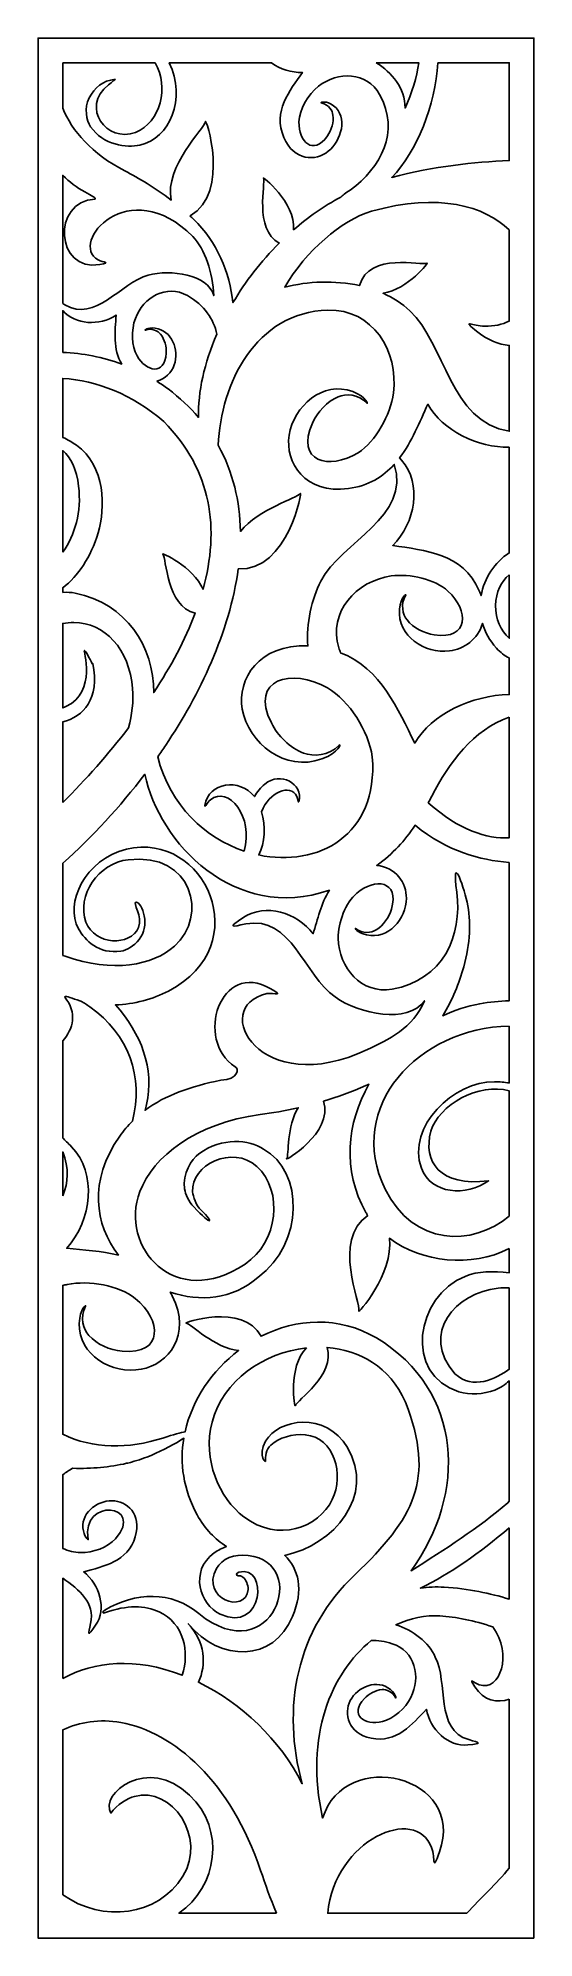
# Model space of a CAD drawing. Header units: centimetres. Extents: x -21.5 to -16.8, y -9 to 9.
import ezdxf

# ---------------------------------------------------------------- set-up
doc = ezdxf.new("R2010")
doc.units = ezdxf.units.CM
doc.header["$MEASUREMENT"] = 0
doc.layers.add('layer 1', color=7, linetype='Continuous')

msp = doc.modelspace()

# ---------------------------------------------------------------- linework, layer by layer
at = {"layer": 'layer 1', "color": 250}
for points, knots in [([(-16.76818, -9.0002), (-16.76818, -9.0002), (-21.46407, -9.0002), (-21.46407, -9.0002), (-21.46407, -9.0002), (-21.46407, -9.0002), (-21.46407, 9.00077), (-21.46407, 9.00077), (-21.46407, 9.00077), (-21.46407, 9.00077), (-16.76818, 9.00077), (-16.76818, 9.00077), (-16.76818, 9.00077), (-16.76818, 9.00077), (-16.76818, -9.0002), (-16.76818, -9.0002)], [0, 0, 0, 0, 0.2, 0.2, 0.2, 0.2, 0.4, 0.4, 0.4, 0.4, 0.6, 0.6, 0.6, 0.6, 1, 1, 1, 1]), ([(-21.22926, 8.76599), (-21.22926, 8.76599), (-20.35559, 8.76599), (-20.35559, 8.76599), (-20.35559, 8.76599), (-20.21855, 8.53542), (-20.30516, 8.20373), (-20.54029, 8.10511), (-20.54029, 8.10511), (-20.81278, 8.00598), (-21.06549, 8.34017), (-20.79824, 8.55663), (-20.79824, 8.55663), (-20.76142, 8.58644), (-20.73188, 8.60999), (-20.73415, 8.60971), (-20.73415, 8.60971), (-20.85007, 8.59727), (-20.92827, 8.52886), (-20.9786, 8.43493), (-20.9786, 8.43493), (-21.03068, 8.33765), (-21.00511, 8.218), (-20.96621, 8.16049), (-20.96621, 8.16049), (-20.84883, 7.98733), (-20.62132, 7.95691), (-20.50038, 7.98612), (-20.50038, 7.98612), (-20.21721, 8.04519), (-20.05735, 8.42718), (-20.22112, 8.76599), (-20.22112, 8.76599), (-20.22112, 8.76599), (-19.25241, 8.76599), (-19.25241, 8.76599), (-19.25241, 8.76599), (-19.17012, 8.70553), (-19.06466, 8.67115), (-18.96046, 8.67466), (-18.96046, 8.67466), (-19.07983, 8.50033), (-19.24325, 8.30794), (-19.13665, 8.05846), (-19.13665, 8.05846), (-19.04156, 7.83592), (-18.83313, 7.83077), (-18.71601, 7.92735), (-18.71601, 7.92735), (-18.5901, 8.03105), (-18.52749, 8.25005), (-18.66585, 8.35943), (-18.66585, 8.35943), (-18.72906, 8.4106), (-18.79514, 8.39028), (-18.78333, 8.38773), (-18.78333, 8.38773), (-18.70356, 8.36241), (-18.67749, 8.31392), (-18.67133, 8.26906), (-18.67133, 8.26906), (-18.66224, 8.20356), (-18.68506, 8.12854), (-18.72386, 8.07275), (-18.72386, 8.07275), (-18.85711, 7.88187), (-18.99809, 8.01732), (-18.99357, 8.20598), (-18.99357, 8.20598), (-18.99067, 8.32197), (-18.90646, 8.46603), (-18.80895, 8.54307), (-18.80895, 8.54307), (-18.62554, 8.68811), (-18.34958, 8.68097), (-18.23016, 8.46578), (-18.23016, 8.46578), (-18.0309, 8.10698), (-18.2212, 7.7759), (-18.50765, 7.55886), (-18.50765, 7.55886), (-18.55438, 7.53016), (-18.58303, 7.50855), (-18.59785, 7.4929), (-18.59785, 7.4929), (-18.75788, 7.40761), (-18.90719, 7.3028), (-19.04383, 7.18436), (-19.04383, 7.18436), (-19.02233, 7.44075), (-19.35131, 7.70438), (-19.33016, 7.67164), (-19.33016, 7.67164), (-19.30461, 7.63194), (-19.42386, 7.1911), (-19.18052, 7.05729), (-19.18052, 7.05729), (-19.35245, 6.88599), (-19.50007, 6.69339), (-19.61838, 6.49352), (-19.61838, 6.49352), (-19.64981, 6.77773), (-19.76799, 7.0709), (-19.99101, 7.28409), (-19.99101, 7.28409), (-20.00214, 7.29472), (-20.01325, 7.30515), (-20.02443, 7.31542), (-20.02443, 7.31542), (-19.63529, 7.53768), (-19.88065, 8.27007), (-19.88035, 8.20792), (-19.88035, 8.20792), (-19.88015, 8.14777), (-20.27057, 7.78698), (-20.203, 7.46511), (-20.203, 7.46511), (-20.35615, 7.58208), (-20.5078, 7.67122), (-20.64283, 7.74162), (-20.64283, 7.74162), (-20.95238, 7.90299), (-21.14571, 8.12129), (-21.22926, 8.33474), (-21.22926, 8.33474), (-21.22926, 8.33474), (-21.22926, 8.76599), (-21.22926, 8.76599)], [0, 0, 0, 0, 0.03030303, 0.03030303, 0.03030303, 0.03030303, 0.06060606, 0.06060606, 0.06060606, 0.06060606, 0.09090909, 0.09090909, 0.09090909, 0.09090909, 0.12121212, 0.12121212, 0.12121212, 0.12121212, 0.15151515, 0.15151515, 0.15151515, 0.15151515, 0.18181818, 0.18181818, 0.18181818, 0.18181818, 0.21212121, 0.21212121, 0.21212121, 0.21212121, 0.24242424, 0.24242424, 0.24242424, 0.24242424, 0.27272727, 0.27272727, 0.27272727, 0.27272727, 0.3030303, 0.3030303, 0.3030303, 0.3030303, 0.33333333, 0.33333333, 0.33333333, 0.33333333, 0.36363636, 0.36363636, 0.36363636, 0.36363636, 0.39393939, 0.39393939, 0.39393939, 0.39393939, 0.42424242, 0.42424242, 0.42424242, 0.42424242, 0.45454545, 0.45454545, 0.45454545, 0.45454545, 0.48484848, 0.48484848, 0.48484848, 0.48484848, 0.51515152, 0.51515152, 0.51515152, 0.51515152, 0.54545455, 0.54545455, 0.54545455, 0.54545455, 0.57575758, 0.57575758, 0.57575758, 0.57575758, 0.60606061, 0.60606061, 0.60606061, 0.60606061, 0.63636364, 0.63636364, 0.63636364, 0.63636364, 0.66666667, 0.66666667, 0.66666667, 0.66666667, 0.6969697, 0.6969697, 0.6969697, 0.6969697, 0.72727273, 0.72727273, 0.72727273, 0.72727273, 0.75757576, 0.75757576, 0.75757576, 0.75757576, 0.78787879, 0.78787879, 0.78787879, 0.78787879, 0.81818182, 0.81818182, 0.81818182, 0.81818182, 0.84848485, 0.84848485, 0.84848485, 0.84848485, 0.87878788, 0.87878788, 0.87878788, 0.87878788, 0.90909091, 0.90909091, 0.90909091, 0.90909091, 0.93939394, 0.93939394, 0.93939394, 0.93939394, 1, 1, 1, 1]), ([(-18.26209, 8.76599), (-18.26209, 8.76599), (-17.85955, 8.76599), (-17.85955, 8.76599), (-17.85955, 8.76599), (-17.87374, 8.62985), (-17.92425, 8.47863), (-17.98849, 8.33744), (-17.98849, 8.33744), (-17.98978, 8.52752), (-18.11341, 8.67486), (-18.26209, 8.76599)], [0, 0, 0, 0, 0.25, 0.25, 0.25, 0.25, 0.5, 0.5, 0.5, 0.5, 1, 1, 1, 1]), ([(-17.67922, 8.76599), (-17.67922, 8.76599), (-17.00297, 8.76599), (-17.00297, 8.76599), (-17.00297, 8.76599), (-17.00297, 8.76599), (-17.00297, 7.83868), (-17.00297, 7.83868), (-17.00297, 7.83868), (-17.3363, 7.82668), (-17.71385, 7.78524), (-18.11508, 7.67912), (-18.11508, 7.67912), (-17.87578, 7.92473), (-17.69908, 8.36544), (-17.67922, 8.76599)], [0, 0, 0, 0, 0.2, 0.2, 0.2, 0.2, 0.4, 0.4, 0.4, 0.4, 0.6, 0.6, 0.6, 0.6, 1, 1, 1, 1]), ([(-21.22926, 6.48522), (-21.22926, 6.48522), (-21.22926, 7.69815), (-21.22926, 7.69815), (-21.22926, 7.69815), (-21.16636, 7.63787), (-21.09676, 7.58494), (-21.02172, 7.54215), (-21.02172, 7.54215), (-20.95808, 7.5058), (-20.91151, 7.48684), (-20.92433, 7.47463), (-20.92433, 7.47463), (-21.33821, 7.45279), (-21.29782, 6.77907), (-20.88003, 6.85532), (-20.88003, 6.85532), (-20.76384, 6.87658), (-20.84686, 6.87148), (-20.89525, 6.89849), (-20.89525, 6.89849), (-21.17951, 7.05658), (-20.60466, 7.73003), (-19.99793, 7.11871), (-19.99793, 7.11871), (-19.88295, 7.00289), (-19.80836, 6.77556), (-19.79965, 6.56011), (-19.79965, 6.56011), (-19.85518, 6.76286), (-20.20921, 6.8112), (-20.42006, 6.75349), (-20.42006, 6.75349), (-20.68281, 6.68153), (-20.92259, 6.29895), (-21.20935, 6.47302), (-21.20935, 6.47302), (-21.20935, 6.47302), (-21.22926, 6.48522), (-21.22926, 6.48522)], [0, 0, 0, 0, 0.09090909, 0.09090909, 0.09090909, 0.09090909, 0.18181818, 0.18181818, 0.18181818, 0.18181818, 0.27272727, 0.27272727, 0.27272727, 0.27272727, 0.36363636, 0.36363636, 0.36363636, 0.36363636, 0.45454545, 0.45454545, 0.45454545, 0.45454545, 0.54545455, 0.54545455, 0.54545455, 0.54545455, 0.63636364, 0.63636364, 0.63636364, 0.63636364, 0.72727273, 0.72727273, 0.72727273, 0.72727273, 0.81818182, 0.81818182, 0.81818182, 0.81818182, 1, 1, 1, 1]), ([(-17.00297, 7.18206), (-17.00297, 7.18206), (-17.00297, 6.31889), (-17.00297, 6.31889), (-17.00297, 6.31889), (-17.06723, 6.2859), (-17.14528, 6.26785), (-17.23689, 6.2704), (-17.23689, 6.2704), (-17.3398, 6.26838), (-17.47137, 6.34896), (-17.29939, 6.21297), (-17.29939, 6.21297), (-17.20397, 6.13755), (-17.10308, 6.09868), (-17.00297, 6.08802), (-17.00297, 6.08802), (-17.00297, 6.08802), (-17.00297, 5.27466), (-17.00297, 5.27466), (-17.00297, 5.27466), (-17.56275, 5.36583), (-17.61227, 6.10511), (-17.94328, 6.41699), (-17.94328, 6.41699), (-18.01651, 6.48597), (-18.10243, 6.5405), (-18.19619, 6.5821), (-18.19619, 6.5821), (-17.96527, 6.61744), (-17.75257, 6.88602), (-17.78216, 6.86681), (-17.78216, 6.86681), (-17.82477, 6.83919), (-18.33088, 6.97778), (-18.42042, 6.65485), (-18.42042, 6.65485), (-18.65421, 6.70649), (-18.90936, 6.69627), (-19.12847, 6.64038), (-19.12847, 6.64038), (-18.92656, 6.9859), (-18.59489, 7.27046), (-18.30546, 7.36023), (-18.30546, 7.36023), (-17.66341, 7.53786), (-17.23649, 7.40652), (-17.00297, 7.18206)], [0, 0, 0, 0, 0.07692308, 0.07692308, 0.07692308, 0.07692308, 0.15384615, 0.15384615, 0.15384615, 0.15384615, 0.23076923, 0.23076923, 0.23076923, 0.23076923, 0.30769231, 0.30769231, 0.30769231, 0.30769231, 0.38461538, 0.38461538, 0.38461538, 0.38461538, 0.46153846, 0.46153846, 0.46153846, 0.46153846, 0.53846154, 0.53846154, 0.53846154, 0.53846154, 0.61538462, 0.61538462, 0.61538462, 0.61538462, 0.69230769, 0.69230769, 0.69230769, 0.69230769, 0.76923077, 0.76923077, 0.76923077, 0.76923077, 0.84615385, 0.84615385, 0.84615385, 0.84615385, 1, 1, 1, 1]), ([(-20.34052, 5.74965), (-20.30394, 5.7265), (-20.2682, 5.70194), (-20.23337, 5.67576), (-20.23337, 5.67576), (-20.12152, 5.59173), (-20.02542, 5.50154), (-19.94348, 5.40642), (-19.94348, 5.40642), (-19.9513, 5.64734), (-19.88971, 5.92147), (-19.77107, 6.19498), (-19.77107, 6.19498), (-19.80109, 6.33765), (-19.88832, 6.46815), (-20.04927, 6.55991), (-20.04927, 6.55991), (-20.24644, 6.67237), (-20.46731, 6.54582), (-20.54261, 6.34368), (-20.54261, 6.34368), (-20.58255, 6.23627), (-20.58, 6.08245), (-20.52671, 5.98958), (-20.52671, 5.98958), (-20.44008, 5.83873), (-20.26396, 5.79935), (-20.25043, 6.01371), (-20.25043, 6.01371), (-20.24642, 6.07629), (-20.26446, 6.14631), (-20.30291, 6.19361), (-20.30291, 6.19361), (-20.32929, 6.226), (-20.38651, 6.25498), (-20.448, 6.2335), (-20.448, 6.2335), (-20.4585, 6.22984), (-20.43314, 6.26134), (-20.3563, 6.25187), (-20.3563, 6.25187), (-20.19479, 6.23191), (-20.12485, 6.04481), (-20.17447, 5.90277), (-20.17447, 5.90277), (-20.19967, 5.83062), (-20.26073, 5.76931), (-20.34052, 5.74965)], [0, 0, 0, 0, 0.07692308, 0.07692308, 0.07692308, 0.07692308, 0.15384615, 0.15384615, 0.15384615, 0.15384615, 0.23076923, 0.23076923, 0.23076923, 0.23076923, 0.30769231, 0.30769231, 0.30769231, 0.30769231, 0.38461538, 0.38461538, 0.38461538, 0.38461538, 0.46153846, 0.46153846, 0.46153846, 0.46153846, 0.53846154, 0.53846154, 0.53846154, 0.53846154, 0.61538462, 0.61538462, 0.61538462, 0.61538462, 0.69230769, 0.69230769, 0.69230769, 0.69230769, 0.76923077, 0.76923077, 0.76923077, 0.76923077, 0.84615385, 0.84615385, 0.84615385, 0.84615385, 1, 1, 1, 1]), ([(-21.22926, 6.02209), (-21.22926, 6.02209), (-21.22926, 6.41835), (-21.22926, 6.41835), (-21.22926, 6.41835), (-21.11146, 6.28095), (-20.8819, 6.27219), (-20.72497, 6.37493), (-20.72497, 6.37493), (-20.73327, 6.22305), (-20.75745, 6.04955), (-20.6709, 5.91153), (-20.6709, 5.91153), (-20.851, 5.97723), (-21.04062, 6.01368), (-21.22926, 6.02209)], [0, 0, 0, 0, 0.2, 0.2, 0.2, 0.2, 0.4, 0.4, 0.4, 0.4, 0.6, 0.6, 0.6, 0.6, 1, 1, 1, 1]), ([(-19.3471, 1.67014), (-19.27813, 1.85648), (-19.0745, 1.94147), (-19.01397, 1.81614), (-19.01397, 1.81614), (-19.00092, 1.78918), (-19.00165, 1.74897), (-18.99436, 1.76545), (-18.99436, 1.76545), (-18.94879, 1.93682), (-19.17085, 2.05544), (-19.31794, 1.93248), (-19.31794, 1.93248), (-19.35558, 1.90103), (-19.3893, 1.85948), (-19.41538, 1.81364), (-19.41538, 1.81364), (-19.55452, 1.99137), (-19.84892, 1.95225), (-19.88512, 1.73029), (-19.88512, 1.73029), (-19.88522, 1.70525), (-19.86333, 1.75657), (-19.83153, 1.7833), (-19.83153, 1.7833), (-19.66422, 1.92408), (-19.41732, 1.61912), (-19.51256, 1.29793), (-19.51256, 1.29793), (-19.87722, 1.41996), (-20.21209, 1.7213), (-20.33083, 2.19195), (-20.33083, 2.19195), (-20.30538, 2.22792), (-20.28027, 2.26435), (-20.25543, 2.3011), (-20.25543, 2.3011), (-19.93646, 2.77294), (-19.64812, 3.37591), (-19.56875, 3.97146), (-19.56875, 3.97146), (-19.09558, 3.94386), (-18.95286, 4.74098), (-18.98307, 4.68501), (-18.98307, 4.68501), (-19.00713, 4.64064), (-19.37418, 4.54234), (-19.54773, 4.32574), (-19.54773, 4.32574), (-19.5531, 4.61143), (-19.61628, 4.88887), (-19.75797, 5.14196), (-19.75797, 5.14196), (-19.73402, 5.72579), (-19.40427, 6.40217), (-18.71954, 6.42256), (-18.71954, 6.42256), (-18.29839, 6.43511), (-18.0465, 6.03544), (-18.09933, 5.6385), (-18.09933, 5.6385), (-18.12737, 5.42768), (-18.26553, 5.17777), (-18.43377, 5.07198), (-18.43377, 5.07198), (-18.70717, 4.90016), (-19.03008, 4.98909), (-18.86572, 5.35213), (-18.86572, 5.35213), (-18.81773, 5.45809), (-18.72724, 5.5573), (-18.62286, 5.60135), (-18.62286, 5.60135), (-18.55158, 5.63141), (-18.43241, 5.62909), (-18.35037, 5.54033), (-18.35037, 5.54033), (-18.33631, 5.52509), (-18.35044, 5.5989), (-18.48461, 5.65014), (-18.48461, 5.65014), (-18.76669, 5.75813), (-19.04419, 5.51247), (-19.08667, 5.23646), (-19.08667, 5.23646), (-19.12627, 4.9797), (-18.93617, 4.67749), (-18.52555, 4.73234), (-18.52555, 4.73234), (-18.3328, 4.75809), (-18.19613, 4.84465), (-18.09133, 4.96076), (-18.09133, 4.96076), (-17.92861, 4.46798), (-18.58931, 4.23004), (-18.78666, 3.85372), (-18.78666, 3.85372), (-18.87291, 3.68934), (-18.92552, 3.44987), (-18.90906, 3.24086), (-18.90906, 3.24086), (-19.37262, 3.26153), (-19.581, 2.92613), (-19.53001, 2.64185), (-19.53001, 2.64185), (-19.47293, 2.32213), (-19.12479, 2.04138), (-18.77677, 2.17087), (-18.77677, 2.17087), (-18.61112, 2.23257), (-18.59474, 2.31829), (-18.61198, 2.30047), (-18.61198, 2.30047), (-18.71222, 2.19614), (-18.86004, 2.1916), (-18.94905, 2.22552), (-18.94905, 2.22552), (-19.07912, 2.275), (-19.19289, 2.38877), (-19.25428, 2.51099), (-19.25428, 2.51099), (-19.46392, 2.92989), (-19.06519, 3.03803), (-18.72307, 2.84288), (-18.72307, 2.84288), (-18.51285, 2.72265), (-18.33727, 2.43466), (-18.29912, 2.19029), (-18.29912, 2.19029), (-18.24124, 1.44184), (-18.81549, 1.14393), (-19.37471, 1.2606), (-19.37471, 1.2606), (-19.31229, 1.3726), (-19.30744, 1.53375), (-19.3471, 1.67014)], [0, 0, 0, 0, 0.02857143, 0.02857143, 0.02857143, 0.02857143, 0.05714286, 0.05714286, 0.05714286, 0.05714286, 0.08571429, 0.08571429, 0.08571429, 0.08571429, 0.11428571, 0.11428571, 0.11428571, 0.11428571, 0.14285714, 0.14285714, 0.14285714, 0.14285714, 0.17142857, 0.17142857, 0.17142857, 0.17142857, 0.2, 0.2, 0.2, 0.2, 0.22857143, 0.22857143, 0.22857143, 0.22857143, 0.25714286, 0.25714286, 0.25714286, 0.25714286, 0.28571429, 0.28571429, 0.28571429, 0.28571429, 0.31428571, 0.31428571, 0.31428571, 0.31428571, 0.34285714, 0.34285714, 0.34285714, 0.34285714, 0.37142857, 0.37142857, 0.37142857, 0.37142857, 0.4, 0.4, 0.4, 0.4, 0.42857143, 0.42857143, 0.42857143, 0.42857143, 0.45714286, 0.45714286, 0.45714286, 0.45714286, 0.48571429, 0.48571429, 0.48571429, 0.48571429, 0.51428571, 0.51428571, 0.51428571, 0.51428571, 0.54285714, 0.54285714, 0.54285714, 0.54285714, 0.57142857, 0.57142857, 0.57142857, 0.57142857, 0.6, 0.6, 0.6, 0.6, 0.62857143, 0.62857143, 0.62857143, 0.62857143, 0.65714286, 0.65714286, 0.65714286, 0.65714286, 0.68571429, 0.68571429, 0.68571429, 0.68571429, 0.71428571, 0.71428571, 0.71428571, 0.71428571, 0.74285714, 0.74285714, 0.74285714, 0.74285714, 0.77142857, 0.77142857, 0.77142857, 0.77142857, 0.8, 0.8, 0.8, 0.8, 0.82857143, 0.82857143, 0.82857143, 0.82857143, 0.85714286, 0.85714286, 0.85714286, 0.85714286, 0.88571429, 0.88571429, 0.88571429, 0.88571429, 0.91428571, 0.91428571, 0.91428571, 0.91428571, 0.94285714, 0.94285714, 0.94285714, 0.94285714, 1, 1, 1, 1]), ([(-21.22926, 3.74781), (-21.22926, 3.74781), (-21.22926, 3.79163), (-21.22926, 3.79163), (-21.22926, 3.79163), (-21.08427, 3.90628), (-20.96522, 4.07705), (-20.89457, 4.31412), (-20.89457, 4.31412), (-20.82533, 4.54651), (-20.82235, 4.94635), (-21.10083, 5.14291), (-21.10083, 5.14291), (-21.13814, 5.16927), (-21.1813, 5.19476), (-21.22926, 5.21657), (-21.22926, 5.21657), (-21.22926, 5.21657), (-21.22926, 5.77575), (-21.22926, 5.77575), (-21.22926, 5.77575), (-20.9083, 5.75353), (-20.5746, 5.62861), (-20.27416, 5.36591), (-20.27416, 5.36591), (-19.81404, 4.90344), (-19.74431, 4.34671), (-19.90173, 3.77802), (-19.90173, 3.77802), (-19.99258, 3.99417), (-20.30884, 4.13374), (-20.28269, 4.10984), (-20.28269, 4.10984), (-20.24763, 4.07765), (-20.25116, 3.61425), (-19.97551, 3.55225), (-19.97551, 3.55225), (-20.07083, 3.29887), (-20.20681, 3.04523), (-20.36897, 2.79856), (-20.36897, 2.79856), (-20.36435, 3.23571), (-20.62882, 3.64257), (-21.11267, 3.74155), (-21.11267, 3.74155), (-21.14937, 3.74904), (-21.18865, 3.75101), (-21.22926, 3.74781)], [0, 0, 0, 0, 0.07692308, 0.07692308, 0.07692308, 0.07692308, 0.15384615, 0.15384615, 0.15384615, 0.15384615, 0.23076923, 0.23076923, 0.23076923, 0.23076923, 0.30769231, 0.30769231, 0.30769231, 0.30769231, 0.38461538, 0.38461538, 0.38461538, 0.38461538, 0.46153846, 0.46153846, 0.46153846, 0.46153846, 0.53846154, 0.53846154, 0.53846154, 0.53846154, 0.61538462, 0.61538462, 0.61538462, 0.61538462, 0.69230769, 0.69230769, 0.69230769, 0.69230769, 0.76923077, 0.76923077, 0.76923077, 0.76923077, 0.84615385, 0.84615385, 0.84615385, 0.84615385, 1, 1, 1, 1]), ([(-17.00297, 5.12519), (-17.00297, 5.12519), (-17.00297, 4.12281), (-17.00297, 4.12281), (-17.00297, 4.12281), (-17.14188, 4.03454), (-17.23921, 3.88359), (-17.26852, 3.71774), (-17.26852, 3.71774), (-17.27362, 3.73269), (-17.27947, 3.74791), (-17.28609, 3.76333), (-17.28609, 3.76333), (-17.44062, 4.12331), (-17.80444, 4.14411), (-18.10556, 4.19311), (-18.10556, 4.19311), (-17.88893, 4.40558), (-17.8282, 4.77654), (-18.02095, 5.001), (-18.02095, 5.001), (-18.02095, 5.001), (-18.04006, 5.02311), (-18.04006, 5.02311), (-18.04006, 5.02311), (-17.92493, 5.17558), (-17.85061, 5.36371), (-17.77317, 5.53087), (-17.77317, 5.53087), (-17.63691, 5.28314), (-17.29674, 5.11419), (-17.00297, 5.12519)], [0, 0, 0, 0, 0.11111111, 0.11111111, 0.11111111, 0.11111111, 0.22222222, 0.22222222, 0.22222222, 0.22222222, 0.33333333, 0.33333333, 0.33333333, 0.33333333, 0.44444444, 0.44444444, 0.44444444, 0.44444444, 0.55555556, 0.55555556, 0.55555556, 0.55555556, 0.66666667, 0.66666667, 0.66666667, 0.66666667, 0.77777778, 0.77777778, 0.77777778, 0.77777778, 1, 1, 1, 1]), ([(-21.22926, 4.12831), (-21.22926, 4.12831), (-21.22926, 5.09129), (-21.22926, 5.09129), (-21.22926, 5.09129), (-21.15265, 5.02286), (-21.09714, 4.91449), (-21.07925, 4.75577), (-21.07925, 4.75577), (-21.05135, 4.50826), (-21.11413, 4.29385), (-21.22926, 4.12831)], [0, 0, 0, 0, 0.25, 0.25, 0.25, 0.25, 0.5, 0.5, 0.5, 0.5, 1, 1, 1, 1]), ([(-17.00297, 3.12696), (-17.00297, 3.12696), (-17.00297, 2.78053), (-17.00297, 2.78053), (-17.00297, 2.78053), (-17.35404, 2.77432), (-17.74048, 2.59397), (-17.8963, 2.32036), (-17.8963, 2.32036), (-18.05975, 2.63945), (-18.21353, 3.02516), (-18.60032, 3.17699), (-18.60032, 3.17699), (-18.60532, 3.19181), (-18.61024, 3.20686), (-18.61496, 3.22203), (-18.61496, 3.22203), (-18.72073, 3.56126), (-18.45333, 3.85655), (-18.11889, 3.9038), (-18.11889, 3.9038), (-17.94141, 3.92885), (-17.70696, 3.87346), (-17.58287, 3.76081), (-17.58287, 3.76081), (-17.38123, 3.5778), (-17.38014, 3.29531), (-17.71231, 3.3463), (-17.71231, 3.3463), (-17.80929, 3.36121), (-17.91046, 3.41223), (-17.96986, 3.4871), (-17.96986, 3.4871), (-18.01048, 3.53814), (-18.03564, 3.63543), (-17.98215, 3.72216), (-17.98215, 3.72216), (-17.97304, 3.7371), (-18.02979, 3.70883), (-18.04097, 3.58822), (-18.04097, 3.58822), (-18.0646, 3.33463), (-17.80207, 3.165), (-17.5682, 3.19312), (-17.5682, 3.19312), (-17.43037, 3.20973), (-17.29861, 3.3053), (-17.25562, 3.45481), (-17.25562, 3.45481), (-17.23209, 3.37257), (-17.18921, 3.29273), (-17.12363, 3.22069), (-17.12363, 3.22069), (-17.08586, 3.17821), (-17.04512, 3.14764), (-17.00297, 3.12696)], [0, 0, 0, 0, 0.06666667, 0.06666667, 0.06666667, 0.06666667, 0.13333333, 0.13333333, 0.13333333, 0.13333333, 0.2, 0.2, 0.2, 0.2, 0.26666667, 0.26666667, 0.26666667, 0.26666667, 0.33333333, 0.33333333, 0.33333333, 0.33333333, 0.4, 0.4, 0.4, 0.4, 0.46666667, 0.46666667, 0.46666667, 0.46666667, 0.53333333, 0.53333333, 0.53333333, 0.53333333, 0.6, 0.6, 0.6, 0.6, 0.66666667, 0.66666667, 0.66666667, 0.66666667, 0.73333333, 0.73333333, 0.73333333, 0.73333333, 0.8, 0.8, 0.8, 0.8, 0.86666667, 0.86666667, 0.86666667, 0.86666667, 1, 1, 1, 1]), ([(-17.00297, 3.91403), (-17.00297, 3.91403), (-17.00297, 3.31388), (-17.00297, 3.31388), (-17.00297, 3.31388), (-17.08336, 3.38403), (-17.13562, 3.49258), (-17.13173, 3.62503), (-17.13173, 3.62503), (-17.12943, 3.75654), (-17.07915, 3.85175), (-17.00297, 3.91403)], [0, 0, 0, 0, 0.25, 0.25, 0.25, 0.25, 0.5, 0.5, 0.5, 0.5, 1, 1, 1, 1]), ([(-21.22926, 1.75828), (-21.22926, 1.75828), (-21.22926, 2.52061), (-21.22926, 2.52061), (-21.22926, 2.52061), (-21.03447, 2.57147), (-20.87683, 2.73843), (-20.94655, 3.07537), (-20.94655, 3.07537), (-20.93526, 3.0265), (-20.99746, 3.18174), (-21.02444, 3.19858), (-21.02444, 3.19858), (-21.04103, 3.2089), (-20.90111, 2.80848), (-21.1996, 2.66629), (-21.1996, 2.66629), (-21.20935, 2.66164), (-21.21924, 2.65743), (-21.22926, 2.65356), (-21.22926, 2.65356), (-21.22926, 2.65356), (-21.22926, 3.45499), (-21.22926, 3.45499), (-21.22926, 3.45499), (-21.19498, 3.45986), (-21.15985, 3.46236), (-21.12423, 3.46239), (-21.12423, 3.46239), (-20.83207, 3.46266), (-20.59928, 3.2115), (-20.56798, 2.83629), (-20.56798, 2.83629), (-20.55796, 2.71589), (-20.57354, 2.59031), (-20.60746, 2.46381), (-20.60746, 2.46381), (-20.7987, 2.21469), (-21.01137, 1.97683), (-21.22926, 1.75828)], [0, 0, 0, 0, 0.09090909, 0.09090909, 0.09090909, 0.09090909, 0.18181818, 0.18181818, 0.18181818, 0.18181818, 0.27272727, 0.27272727, 0.27272727, 0.27272727, 0.36363636, 0.36363636, 0.36363636, 0.36363636, 0.45454545, 0.45454545, 0.45454545, 0.45454545, 0.54545455, 0.54545455, 0.54545455, 0.54545455, 0.63636364, 0.63636364, 0.63636364, 0.63636364, 0.72727273, 0.72727273, 0.72727273, 0.72727273, 0.81818182, 0.81818182, 0.81818182, 0.81818182, 1, 1, 1, 1]), ([(-17.00297, 2.56572), (-17.00297, 2.56572), (-17.00297, 1.4244), (-17.00297, 1.4244), (-17.00297, 1.4244), (-17.21336, 1.41153), (-17.47531, 1.49334), (-17.769, 1.75485), (-17.769, 1.75485), (-17.7581, 1.77527), (-17.74724, 1.7962), (-17.73626, 1.81753), (-17.73626, 1.81753), (-17.57332, 2.13432), (-17.34041, 2.44943), (-17.00297, 2.56572)], [0, 0, 0, 0, 0.2, 0.2, 0.2, 0.2, 0.4, 0.4, 0.4, 0.4, 0.6, 0.6, 0.6, 0.6, 1, 1, 1, 1]), ([(-21.22926, 0.30926), (-21.22926, 0.30926), (-21.22926, 1.18159), (-21.22926, 1.18159), (-21.22926, 1.18159), (-20.94932, 1.43419), (-20.68907, 1.71461), (-20.45257, 2.02598), (-20.45257, 2.02598), (-20.31717, 1.37336), (-19.60553, 0.62077), (-18.70543, 0.92596), (-18.70543, 0.92596), (-18.78297, 0.80199), (-18.81834, 0.6495), (-18.85878, 0.51395), (-18.85878, 0.51395), (-19.01107, 0.71549), (-19.31082, 0.80525), (-19.51673, 0.67007), (-19.51673, 0.67007), (-19.67404, 0.56696), (-19.63234, 0.57895), (-19.4961, 0.60677), (-19.4961, 0.60677), (-19.06774, 0.69405), (-18.94208, 0.11933), (-18.65131, -0.08458), (-18.65131, -0.08458), (-18.41824, -0.24813), (-17.96264, -0.34473), (-17.80543, -0.12045), (-17.80543, -0.12045), (-17.91084, -0.38088), (-18.15315, -0.49126), (-18.34519, -0.58274), (-18.34519, -0.58274), (-19.35838, -1.06561), (-19.85182, -0.18144), (-19.29805, -0.05323), (-19.29805, -0.05323), (-19.22679, -0.04147), (-19.12726, -0.08415), (-19.26046, -0.00703), (-19.26046, -0.00703), (-19.73927, 0.27031), (-19.98622, -0.49407), (-19.59836, -0.74533), (-19.59836, -0.74533), (-19.5584, -0.76038), (-19.56471, -0.86642), (-19.73285, -0.87366), (-19.73285, -0.87366), (-20.01734, -0.93152), (-20.25825, -1.01406), (-20.45091, -1.15747), (-20.45091, -1.15747), (-20.44609, -1.14066), (-20.44167, -1.12301), (-20.43743, -1.10448), (-20.43743, -1.10448), (-20.35978, -0.76527), (-20.48811, -0.42861), (-20.73178, -0.15935), (-20.73178, -0.15935), (-20.55397, -0.15324), (-20.37765, -0.10705), (-20.22711, -0.02821), (-20.22711, -0.02821), (-19.38948, 0.41023), (-19.88199, 1.49081), (-20.62776, 1.31583), (-20.62776, 1.31583), (-21.01851, 1.21981), (-21.21533, 0.80058), (-21.08139, 0.56183), (-21.08139, 0.56183), (-21.02046, 0.45324), (-20.88627, 0.31761), (-20.6795, 0.34952), (-20.6795, 0.34952), (-20.62745, 0.35757), (-20.55453, 0.39556), (-20.50672, 0.45889), (-20.50672, 0.45889), (-20.45694, 0.5248), (-20.44263, 0.6024), (-20.45818, 0.68376), (-20.45818, 0.68376), (-20.47163, 0.75418), (-20.50967, 0.81547), (-20.53325, 0.81423), (-20.53325, 0.81423), (-20.57571, 0.81204), (-20.46858, 0.67643), (-20.51124, 0.57445), (-20.51124, 0.57445), (-20.58717, 0.39352), (-20.9289, 0.40303), (-21.0099, 0.62383), (-21.0099, 0.62383), (-21.10247, 0.87583), (-20.89354, 1.18336), (-20.60923, 1.21605), (-20.60923, 1.21605), (-19.99874, 1.28617), (-19.85114, 0.68383), (-20.17162, 0.39687), (-20.17162, 0.39687), (-20.37705, 0.21298), (-20.7568, 0.14142), (-21.20652, 0.30123), (-21.20652, 0.30123), (-21.20652, 0.30123), (-21.22926, 0.30926), (-21.22926, 0.30926)], [0, 0, 0, 0, 0.03333333, 0.03333333, 0.03333333, 0.03333333, 0.06666667, 0.06666667, 0.06666667, 0.06666667, 0.1, 0.1, 0.1, 0.1, 0.13333333, 0.13333333, 0.13333333, 0.13333333, 0.16666667, 0.16666667, 0.16666667, 0.16666667, 0.2, 0.2, 0.2, 0.2, 0.23333333, 0.23333333, 0.23333333, 0.23333333, 0.26666667, 0.26666667, 0.26666667, 0.26666667, 0.3, 0.3, 0.3, 0.3, 0.33333333, 0.33333333, 0.33333333, 0.33333333, 0.36666667, 0.36666667, 0.36666667, 0.36666667, 0.4, 0.4, 0.4, 0.4, 0.43333333, 0.43333333, 0.43333333, 0.43333333, 0.46666667, 0.46666667, 0.46666667, 0.46666667, 0.5, 0.5, 0.5, 0.5, 0.53333333, 0.53333333, 0.53333333, 0.53333333, 0.56666667, 0.56666667, 0.56666667, 0.56666667, 0.6, 0.6, 0.6, 0.6, 0.63333333, 0.63333333, 0.63333333, 0.63333333, 0.66666667, 0.66666667, 0.66666667, 0.66666667, 0.7, 0.7, 0.7, 0.7, 0.73333333, 0.73333333, 0.73333333, 0.73333333, 0.76666667, 0.76666667, 0.76666667, 0.76666667, 0.8, 0.8, 0.8, 0.8, 0.83333333, 0.83333333, 0.83333333, 0.83333333, 0.86666667, 0.86666667, 0.86666667, 0.86666667, 0.9, 0.9, 0.9, 0.9, 0.93333333, 0.93333333, 0.93333333, 0.93333333, 1, 1, 1, 1]), ([(-17.00297, 1.18871), (-17.00297, 1.18871), (-17.00297, -0.12045), (-17.00297, -0.12045), (-17.00297, -0.12045), (-17.09705, -0.12313), (-17.19019, -0.13279), (-17.28114, -0.14925), (-17.28114, -0.14925), (-17.40263, -0.17124), (-17.52049, -0.21006), (-17.63209, -0.26274), (-17.63209, -0.26274), (-17.5423, -0.11371), (-17.47536, 0.04474), (-17.4328, 0.20114), (-17.4328, 0.20114), (-17.37338, 0.41952), (-17.36156, 0.634), (-17.40193, 0.81368), (-17.40193, 0.81368), (-17.44113, 0.98828), (-17.54939, 1.28721), (-17.49984, 0.90725), (-17.49984, 0.90725), (-17.44592, 0.49401), (-17.62553, 0.07503), (-18.11145, -0.01029), (-18.11145, -0.01029), (-18.40282, -0.06138), (-18.61804, 0.19092), (-18.62137, 0.47207), (-18.62137, 0.47207), (-18.62306, 0.62125), (-18.55228, 0.80891), (-18.44604, 0.89933), (-18.44604, 0.89933), (-18.27343, 1.04626), (-18.04008, 1.01698), (-18.11766, 0.7482), (-18.11766, 0.7482), (-18.14035, 0.66972), (-18.19326, 0.59164), (-18.26139, 0.5506), (-18.26139, 0.5506), (-18.30788, 0.52253), (-18.39088, 0.51216), (-18.45676, 0.56557), (-18.45676, 0.56557), (-18.46812, 0.57468), (-18.45086, 0.5248), (-18.35249, 0.50269), (-18.35249, 0.50269), (-18.14562, 0.45612), (-17.97758, 0.65473), (-17.97582, 0.85081), (-17.97582, 0.85081), (-17.97455, 0.99497), (-18.07575, 1.14438), (-18.25644, 1.16142), (-18.25644, 1.16142), (-18.10286, 1.27287), (-17.9922, 1.39461), (-17.89438, 1.542), (-17.89438, 1.542), (-17.57873, 1.28981), (-17.28667, 1.21526), (-17.00297, 1.18871)], [0, 0, 0, 0, 0.05555556, 0.05555556, 0.05555556, 0.05555556, 0.11111111, 0.11111111, 0.11111111, 0.11111111, 0.16666667, 0.16666667, 0.16666667, 0.16666667, 0.22222222, 0.22222222, 0.22222222, 0.22222222, 0.27777778, 0.27777778, 0.27777778, 0.27777778, 0.33333333, 0.33333333, 0.33333333, 0.33333333, 0.38888889, 0.38888889, 0.38888889, 0.38888889, 0.44444444, 0.44444444, 0.44444444, 0.44444444, 0.5, 0.5, 0.5, 0.5, 0.55555556, 0.55555556, 0.55555556, 0.55555556, 0.61111111, 0.61111111, 0.61111111, 0.61111111, 0.66666667, 0.66666667, 0.66666667, 0.66666667, 0.72222222, 0.72222222, 0.72222222, 0.72222222, 0.77777778, 0.77777778, 0.77777778, 0.77777778, 0.83333333, 0.83333333, 0.83333333, 0.83333333, 0.88888889, 0.88888889, 0.88888889, 0.88888889, 1, 1, 1, 1]), ([(-21.22926, -1.42148), (-21.22926, -1.42148), (-21.22926, -0.49939), (-21.22926, -0.49939), (-21.22926, -0.49939), (-21.13008, -0.39304), (-21.09164, -0.22884), (-21.21041, -0.0867), (-21.21041, -0.0867), (-21.21018, -0.06901), (-21.16464, -0.09021), (-21.09467, -0.11217), (-21.09467, -0.11217), (-21.08243, -0.11601), (-21.07006, -0.11964), (-21.05766, -0.123), (-21.05766, -0.123), (-21.02858, -0.141), (-21.00026, -0.1596), (-20.9727, -0.17899), (-20.9727, -0.17899), (-20.60221, -0.43957), (-20.46411, -0.84506), (-20.5698, -1.26008), (-20.5698, -1.26008), (-20.61312, -1.30339), (-20.65328, -1.3511), (-20.69018, -1.40381), (-20.69018, -1.40381), (-20.98792, -1.82892), (-20.92602, -2.24128), (-20.70273, -2.53064), (-20.70273, -2.53064), (-20.86312, -2.49068), (-21.03464, -2.48157), (-21.19221, -2.46531), (-21.19221, -2.46531), (-20.95041, -2.1989), (-20.90404, -1.75554), (-21.14775, -1.50309), (-21.14775, -1.50309), (-21.18173, -1.46788), (-21.20854, -1.44087), (-21.22926, -1.42148)], [0, 0, 0, 0, 0.08333333, 0.08333333, 0.08333333, 0.08333333, 0.16666667, 0.16666667, 0.16666667, 0.16666667, 0.25, 0.25, 0.25, 0.25, 0.33333333, 0.33333333, 0.33333333, 0.33333333, 0.41666667, 0.41666667, 0.41666667, 0.41666667, 0.5, 0.5, 0.5, 0.5, 0.58333333, 0.58333333, 0.58333333, 0.58333333, 0.66666667, 0.66666667, 0.66666667, 0.66666667, 0.75, 0.75, 0.75, 0.75, 0.83333333, 0.83333333, 0.83333333, 0.83333333, 1, 1, 1, 1]), ([(-17.00297, -0.35993), (-17.00297, -0.35993), (-17.00297, -0.89916), (-17.00297, -0.89916), (-17.00297, -0.89916), (-17.04674, -0.89237), (-17.09341, -0.88858), (-17.14319, -0.8877), (-17.14319, -0.8877), (-17.52397, -0.88091), (-17.97981, -1.31102), (-17.8335, -1.70733), (-17.8335, -1.70733), (-17.74232, -1.95448), (-17.40889, -1.97768), (-17.19822, -1.82708), (-17.19822, -1.82708), (-17.6618, -1.88524), (-17.82237, -1.64253), (-17.74399, -1.35754), (-17.74399, -1.35754), (-17.67568, -1.10923), (-17.28455, -0.88997), (-17.00297, -0.97516), (-17.00297, -0.97516), (-17.00297, -0.97516), (-17.00297, -2.16066), (-17.00297, -2.16066), (-17.00297, -2.16066), (-17.34998, -2.45347), (-17.91014, -2.44623), (-18.17652, -1.90475), (-18.17652, -1.90475), (-18.56023, -1.12483), (-17.85988, -0.37674), (-17.00297, -0.35993)], [0, 0, 0, 0, 0.1, 0.1, 0.1, 0.1, 0.2, 0.2, 0.2, 0.2, 0.3, 0.3, 0.3, 0.3, 0.4, 0.4, 0.4, 0.4, 0.5, 0.5, 0.5, 0.5, 0.6, 0.6, 0.6, 0.6, 0.7, 0.7, 0.7, 0.7, 0.8, 0.8, 0.8, 0.8, 1, 1, 1, 1]), ([(-17.00297, -2.46892), (-17.00297, -2.46892), (-17.00297, -2.69815), (-17.00297, -2.69815), (-17.00297, -2.69815), (-17.15308, -2.67808), (-17.3032, -2.68497), (-17.4148, -2.72925), (-17.4148, -2.72925), (-17.89527, -2.91988), (-18.00126, -3.6682), (-17.47811, -3.82427), (-17.47811, -3.82427), (-17.37469, -3.85515), (-17.2481, -3.85121), (-17.1392, -3.80875), (-17.1392, -3.80875), (-17.08647, -3.7882), (-17.04063, -3.75854), (-17.00297, -3.72212), (-17.00297, -3.72212), (-17.00297, -3.72212), (-17.00297, -4.86286), (-17.00297, -4.86286), (-17.00297, -4.86286), (-17.00297, -4.86286), (-17.01422, -4.87805), (-17.01422, -4.87805), (-17.01422, -4.87805), (-17.29931, -5.11432), (-17.60331, -5.3175), (-17.93197, -5.52043), (-17.93197, -5.52043), (-17.40278, -4.79523), (-17.43244, -3.81569), (-18.25886, -3.3145), (-18.25886, -3.3145), (-18.62125, -3.10423), (-19.01925, -3.13099), (-19.35215, -3.29978), (-19.35215, -3.29978), (-19.51918, -2.97531), (-20.11215, -3.17609), (-20.0625, -3.17566), (-20.0625, -3.17566), (-20.02057, -3.17539), (-19.792, -3.4158), (-19.56439, -3.43316), (-19.56439, -3.43316), (-19.8151, -3.62407), (-20.00416, -3.90005), (-20.07189, -4.20513), (-20.07189, -4.20513), (-20.11152, -4.21137), (-20.17877, -4.22924), (-20.28211, -4.26312), (-20.28211, -4.26312), (-20.60322, -4.3683), (-20.94695, -4.36797), (-21.22926, -4.22697), (-21.22926, -4.22697), (-21.22926, -4.22697), (-21.22926, -2.81818), (-21.22926, -2.81818), (-21.22926, -2.81818), (-21.21563, -2.8147), (-21.2019, -2.81154), (-21.18802, -2.80874), (-21.18802, -2.80874), (-20.97954, -2.76678), (-20.69828, -2.81624), (-20.5436, -2.94098), (-20.5436, -2.94098), (-20.29228, -3.14373), (-20.27148, -3.478), (-20.66825, -3.44051), (-20.66825, -3.44051), (-20.78403, -3.42956), (-20.90727, -3.37619), (-20.98282, -3.29178), (-20.98282, -3.29178), (-21.03441, -3.23415), (-21.07094, -3.12069), (-21.01364, -3.01426), (-21.01364, -3.01426), (-21.0038, -2.99601), (-21.06897, -3.03335), (-21.07387, -3.1769), (-21.07387, -3.1769), (-21.08434, -3.47878), (-20.76187, -3.66138), (-20.48703, -3.61188), (-20.48703, -3.61188), (-20.23132, -3.56592), (-20.00727, -3.28799), (-20.19255, -2.91743), (-20.19255, -2.91743), (-20.19876, -2.90501), (-20.20517, -2.89297), (-20.21178, -2.88129), (-20.21178, -2.88129), (-19.93316, -2.97708), (-19.62078, -2.95035), (-19.38193, -2.74144), (-19.38193, -2.74144), (-18.94327, -2.41581), (-18.94761, -1.73686), (-19.32862, -1.52616), (-19.32862, -1.52616), (-19.46415, -1.437), (-19.72021, -1.40926), (-19.9404, -1.57003), (-19.9404, -1.57003), (-20.01353, -1.62347), (-20.09746, -1.75892), (-20.07633, -1.90117), (-20.07633, -1.90117), (-20.06772, -1.9595), (-20.04132, -2.01902), (-19.98924, -2.07446), (-19.98924, -2.07446), (-19.81595, -2.25883), (-19.79149, -2.22859), (-19.91965, -2.10545), (-19.91965, -2.10545), (-19.96887, -2.05828), (-19.99682, -1.97487), (-20.0004, -1.9311), (-20.0004, -1.9311), (-20.0209, -1.67625), (-19.61972, -1.48257), (-19.39372, -1.68958), (-19.39372, -1.68958), (-19.13566, -1.92578), (-19.19324, -2.4068), (-19.50272, -2.61493), (-19.50272, -2.61493), (-20.16723, -3.06175), (-20.69879, -2.45304), (-20.4998, -1.92901), (-20.4998, -1.92901), (-20.37223, -1.59315), (-19.97559, -1.28287), (-19.35942, -1.19849), (-19.35942, -1.19849), (-19.24784, -1.18321), (-19.12701, -1.16294), (-18.99968, -1.13434), (-18.99968, -1.13434), (-19.11151, -1.30456), (-19.08601, -1.58876), (-19.1107, -1.61658), (-19.1107, -1.61658), (-19.14026, -1.64982), (-18.66643, -1.37508), (-18.76069, -1.0722), (-18.76069, -1.0722), (-18.63053, -1.03353), (-18.49576, -0.98514), (-18.35867, -0.9242), (-18.35867, -0.9242), (-18.34926, -0.92001), (-18.33989, -0.91574), (-18.33063, -0.91138), (-18.33063, -0.91138), (-18.53918, -1.27916), (-18.58649, -1.72429), (-18.35903, -2.12724), (-18.35903, -2.12724), (-18.35355, -2.13653), (-18.34774, -2.14564), (-18.34186, -2.15465), (-18.34186, -2.15465), (-18.68584, -2.38557), (-18.40012, -2.99546), (-18.4266, -3.05811), (-18.4266, -3.05811), (-18.44687, -3.10584), (-18.09564, -2.70941), (-18.13745, -2.37037), (-18.13745, -2.37037), (-17.82893, -2.60061), (-17.36204, -2.65188), (-17.00297, -2.46892)], [0, 0, 0, 0, 0.0212766, 0.0212766, 0.0212766, 0.0212766, 0.04255319, 0.04255319, 0.04255319, 0.04255319, 0.06382979, 0.06382979, 0.06382979, 0.06382979, 0.08510638, 0.08510638, 0.08510638, 0.08510638, 0.10638298, 0.10638298, 0.10638298, 0.10638298, 0.12765957, 0.12765957, 0.12765957, 0.12765957, 0.14893617, 0.14893617, 0.14893617, 0.14893617, 0.17021277, 0.17021277, 0.17021277, 0.17021277, 0.19148936, 0.19148936, 0.19148936, 0.19148936, 0.21276596, 0.21276596, 0.21276596, 0.21276596, 0.23404255, 0.23404255, 0.23404255, 0.23404255, 0.25531915, 0.25531915, 0.25531915, 0.25531915, 0.27659574, 0.27659574, 0.27659574, 0.27659574, 0.29787234, 0.29787234, 0.29787234, 0.29787234, 0.31914894, 0.31914894, 0.31914894, 0.31914894, 0.34042553, 0.34042553, 0.34042553, 0.34042553, 0.36170213, 0.36170213, 0.36170213, 0.36170213, 0.38297872, 0.38297872, 0.38297872, 0.38297872, 0.40425532, 0.40425532, 0.40425532, 0.40425532, 0.42553191, 0.42553191, 0.42553191, 0.42553191, 0.44680851, 0.44680851, 0.44680851, 0.44680851, 0.46808511, 0.46808511, 0.46808511, 0.46808511, 0.4893617, 0.4893617, 0.4893617, 0.4893617, 0.5106383, 0.5106383, 0.5106383, 0.5106383, 0.53191489, 0.53191489, 0.53191489, 0.53191489, 0.55319149, 0.55319149, 0.55319149, 0.55319149, 0.57446809, 0.57446809, 0.57446809, 0.57446809, 0.59574468, 0.59574468, 0.59574468, 0.59574468, 0.61702128, 0.61702128, 0.61702128, 0.61702128, 0.63829787, 0.63829787, 0.63829787, 0.63829787, 0.65957447, 0.65957447, 0.65957447, 0.65957447, 0.68085106, 0.68085106, 0.68085106, 0.68085106, 0.70212766, 0.70212766, 0.70212766, 0.70212766, 0.72340426, 0.72340426, 0.72340426, 0.72340426, 0.74468085, 0.74468085, 0.74468085, 0.74468085, 0.76595745, 0.76595745, 0.76595745, 0.76595745, 0.78723404, 0.78723404, 0.78723404, 0.78723404, 0.80851064, 0.80851064, 0.80851064, 0.80851064, 0.82978723, 0.82978723, 0.82978723, 0.82978723, 0.85106383, 0.85106383, 0.85106383, 0.85106383, 0.87234043, 0.87234043, 0.87234043, 0.87234043, 0.89361702, 0.89361702, 0.89361702, 0.89361702, 0.91489362, 0.91489362, 0.91489362, 0.91489362, 0.93617021, 0.93617021, 0.93617021, 0.93617021, 0.95744681, 0.95744681, 0.95744681, 0.95744681, 1, 1, 1, 1]), ([(-21.22926, -1.96826), (-21.22926, -1.96826), (-21.22926, -1.5532), (-21.22926, -1.5532), (-21.22926, -1.5532), (-21.16772, -1.7068), (-21.17767, -1.84268), (-21.22926, -1.96826)], [0, 0, 0, 0, 0.33333333, 0.33333333, 0.33333333, 0.33333333, 1, 1, 1, 1]), ([(-17.00297, -2.84019), (-17.00297, -2.84019), (-17.00297, -3.61246), (-17.00297, -3.61246), (-17.00297, -3.61246), (-17.1286, -3.70114), (-17.34293, -3.81334), (-17.51663, -3.65538), (-17.51663, -3.65538), (-17.85069, -3.27169), (-17.50638, -2.88717), (-17.10843, -2.84299), (-17.10843, -2.84299), (-17.07362, -2.83913), (-17.03833, -2.8382), (-17.00297, -2.84019)], [0, 0, 0, 0, 0.2, 0.2, 0.2, 0.2, 0.4, 0.4, 0.4, 0.4, 0.6, 0.6, 0.6, 0.6, 1, 1, 1, 1]), ([(-18.923, -3.40913), (-19.10088, -3.58974), (-19.03308, -3.99403), (-19.0271, -3.95604), (-19.0271, -3.95604), (-19.01975, -3.90982), (-18.64386, -3.66479), (-18.72689, -3.40545), (-18.72689, -3.40545), (-18.42228, -3.42804), (-18.135, -3.58682), (-17.98511, -3.92217), (-17.98511, -3.92217), (-17.69853, -4.66074), (-17.906, -5.02267), (-18.46078, -5.55572), (-18.46078, -5.55572), (-19.02051, -6.07751), (-19.16091, -6.826), (-18.96195, -7.53913), (-18.96195, -7.53913), (-19.1733, -7.12179), (-19.53816, -6.77473), (-19.94477, -6.57711), (-19.94477, -6.57711), (-19.86841, -6.40778), (-19.88095, -6.19471), (-20.04193, -6.02273), (-20.04193, -6.02273), (-19.74055, -6.38913), (-19.2304, -6.38832), (-19.05582, -5.95407), (-19.05582, -5.95407), (-18.94571, -5.70477), (-18.99759, -5.49932), (-19.12736, -5.37526), (-19.12736, -5.37526), (-18.66214, -5.27709), (-18.26548, -4.80747), (-18.53474, -4.35344), (-18.53474, -4.35344), (-18.74082, -4.00582), (-19.19188, -4.08129), (-19.30865, -4.29394), (-19.30865, -4.29394), (-19.38847, -4.43936), (-19.30108, -4.51279), (-19.30989, -4.47616), (-19.30989, -4.47616), (-19.31557, -4.45231), (-19.3028, -4.36681), (-19.26125, -4.32966), (-19.26125, -4.32966), (-19.18345, -4.26006), (-19.05234, -4.22227), (-18.93388, -4.2328), (-18.93388, -4.2328), (-18.6584, -4.25713), (-18.56223, -4.61023), (-18.67774, -4.84683), (-18.67774, -4.84683), (-18.80857, -5.11503), (-19.19064, -5.25611), (-19.51519, -5.00987), (-19.51519, -5.00987), (-19.74871, -4.83264), (-19.90829, -4.47079), (-19.81608, -4.11307), (-19.81608, -4.11307), (-19.71433, -3.71823), (-19.32579, -3.45343), (-18.923, -3.40913)], [0, 0, 0, 0, 0.05263158, 0.05263158, 0.05263158, 0.05263158, 0.10526316, 0.10526316, 0.10526316, 0.10526316, 0.15789474, 0.15789474, 0.15789474, 0.15789474, 0.21052632, 0.21052632, 0.21052632, 0.21052632, 0.26315789, 0.26315789, 0.26315789, 0.26315789, 0.31578947, 0.31578947, 0.31578947, 0.31578947, 0.36842105, 0.36842105, 0.36842105, 0.36842105, 0.42105263, 0.42105263, 0.42105263, 0.42105263, 0.47368421, 0.47368421, 0.47368421, 0.47368421, 0.52631579, 0.52631579, 0.52631579, 0.52631579, 0.57894737, 0.57894737, 0.57894737, 0.57894737, 0.63157895, 0.63157895, 0.63157895, 0.63157895, 0.68421053, 0.68421053, 0.68421053, 0.68421053, 0.73684211, 0.73684211, 0.73684211, 0.73684211, 0.78947368, 0.78947368, 0.78947368, 0.78947368, 0.84210526, 0.84210526, 0.84210526, 0.84210526, 0.89473684, 0.89473684, 0.89473684, 0.89473684, 1, 1, 1, 1]), ([(-21.22926, -6.54149), (-21.22926, -6.54149), (-21.22926, -5.59131), (-21.22926, -5.59131), (-21.22926, -5.59131), (-21.07215, -5.70333), (-20.92302, -5.81973), (-20.96694, -6.02116), (-20.96694, -6.02116), (-20.98963, -6.12544), (-20.9994, -6.1573), (-20.91853, -6.03775), (-20.91853, -6.03775), (-20.81266, -5.88104), (-20.87837, -5.6501), (-21.03154, -5.53118), (-21.03154, -5.53118), (-20.84406, -5.47802), (-20.61463, -5.43806), (-20.54304, -5.19836), (-20.54304, -5.19836), (-20.47908, -4.9845), (-20.62379, -4.85788), (-20.76379, -4.85713), (-20.76379, -4.85713), (-20.91429, -4.85637), (-21.06852, -4.98331), (-21.03492, -5.14252), (-21.03492, -5.14252), (-21.01892, -5.21827), (-20.98085, -5.23206), (-20.98774, -5.2233), (-20.98774, -5.2233), (-21.06536, -4.82265), (-20.44205, -4.88823), (-20.73148, -5.21847), (-20.73148, -5.21847), (-20.80198, -5.29905), (-20.94667, -5.35143), (-21.0612, -5.34858), (-21.0612, -5.34858), (-21.12049, -5.34706), (-21.17799, -5.33315), (-21.22926, -5.30932), (-21.22926, -5.30932), (-21.22926, -5.30932), (-21.22926, -4.61071), (-21.22926, -4.61071), (-21.22926, -4.61071), (-21.19958, -4.58713), (-21.16747, -4.56704), (-21.13362, -4.5502), (-21.13362, -4.5502), (-20.95442, -4.55533), (-20.78282, -4.5395), (-20.62685, -4.50297), (-20.62685, -4.50297), (-20.62685, -4.50297), (-20.62473, -4.5031), (-20.62473, -4.5031), (-20.62473, -4.5031), (-20.60898, -4.49916), (-20.59312, -4.49512), (-20.57818, -4.49126), (-20.57818, -4.49126), (-20.57818, -4.49126), (-20.57856, -4.49091), (-20.57856, -4.49091), (-20.57856, -4.49091), (-20.51129, -4.47288), (-20.44722, -4.4509), (-20.38704, -4.42492), (-20.38704, -4.42492), (-20.28643, -4.38145), (-20.15701, -4.31408), (-20.08345, -4.26483), (-20.08345, -4.26483), (-20.1229, -4.49992), (-20.08989, -4.74969), (-19.95777, -4.98952), (-19.95777, -4.98952), (-19.88211, -5.12684), (-19.78632, -5.22496), (-19.67995, -5.29021), (-19.67995, -5.29021), (-19.71912, -5.30612), (-19.75807, -5.32644), (-19.79601, -5.35173), (-19.79601, -5.35173), (-20.03564, -5.52802), (-19.92841, -5.84288), (-19.74101, -5.93075), (-19.74101, -5.93075), (-19.33031, -6.12332), (-19.27624, -5.45634), (-19.56176, -5.53532), (-19.56176, -5.53532), (-19.58718, -5.54234), (-19.59435, -5.56824), (-19.56941, -5.56758), (-19.56941, -5.56758), (-19.55606, -5.56723), (-19.53513, -5.57043), (-19.52354, -5.58076), (-19.52354, -5.58076), (-19.49461, -5.6065), (-19.4752, -5.65323), (-19.47409, -5.69735), (-19.47409, -5.69735), (-19.49646, -5.94019), (-19.93043, -5.78583), (-19.77473, -5.49942), (-19.77473, -5.49942), (-19.71922, -5.40593), (-19.6097, -5.35867), (-19.47399, -5.37763), (-19.47399, -5.37763), (-18.8791, -5.43677), (-19.24545, -6.48631), (-19.94184, -5.92724), (-19.94184, -5.92724), (-20.19727, -5.70904), (-20.54506, -5.72055), (-20.83068, -5.89485), (-20.83068, -5.89485), (-20.85855, -5.91244), (-20.85534, -5.92908), (-20.82493, -5.91739), (-20.82493, -5.91739), (-20.62543, -5.84325), (-20.44856, -5.84957), (-20.31793, -5.91), (-20.31793, -5.91), (-20.08072, -6.01978), (-20.02829, -6.2898), (-20.09771, -6.51082), (-20.09771, -6.51082), (-20.54446, -6.33781), (-20.93079, -6.3781), (-21.22926, -6.54149)], [0, 0, 0, 0, 0.02777778, 0.02777778, 0.02777778, 0.02777778, 0.05555556, 0.05555556, 0.05555556, 0.05555556, 0.08333333, 0.08333333, 0.08333333, 0.08333333, 0.11111111, 0.11111111, 0.11111111, 0.11111111, 0.13888889, 0.13888889, 0.13888889, 0.13888889, 0.16666667, 0.16666667, 0.16666667, 0.16666667, 0.19444444, 0.19444444, 0.19444444, 0.19444444, 0.22222222, 0.22222222, 0.22222222, 0.22222222, 0.25, 0.25, 0.25, 0.25, 0.27777778, 0.27777778, 0.27777778, 0.27777778, 0.30555556, 0.30555556, 0.30555556, 0.30555556, 0.33333333, 0.33333333, 0.33333333, 0.33333333, 0.36111111, 0.36111111, 0.36111111, 0.36111111, 0.38888889, 0.38888889, 0.38888889, 0.38888889, 0.41666667, 0.41666667, 0.41666667, 0.41666667, 0.44444444, 0.44444444, 0.44444444, 0.44444444, 0.47222222, 0.47222222, 0.47222222, 0.47222222, 0.5, 0.5, 0.5, 0.5, 0.52777778, 0.52777778, 0.52777778, 0.52777778, 0.55555556, 0.55555556, 0.55555556, 0.55555556, 0.58333333, 0.58333333, 0.58333333, 0.58333333, 0.61111111, 0.61111111, 0.61111111, 0.61111111, 0.63888889, 0.63888889, 0.63888889, 0.63888889, 0.66666667, 0.66666667, 0.66666667, 0.66666667, 0.69444444, 0.69444444, 0.69444444, 0.69444444, 0.72222222, 0.72222222, 0.72222222, 0.72222222, 0.75, 0.75, 0.75, 0.75, 0.77777778, 0.77777778, 0.77777778, 0.77777778, 0.80555556, 0.80555556, 0.80555556, 0.80555556, 0.83333333, 0.83333333, 0.83333333, 0.83333333, 0.86111111, 0.86111111, 0.86111111, 0.86111111, 0.88888889, 0.88888889, 0.88888889, 0.88888889, 0.91666667, 0.91666667, 0.91666667, 0.91666667, 0.94444444, 0.94444444, 0.94444444, 0.94444444, 1, 1, 1, 1]), ([(-17.00297, -5.11288), (-17.00297, -5.11288), (-17.00297, -5.78919), (-17.00297, -5.78919), (-17.00297, -5.78919), (-17.1811, -5.73552), (-17.38835, -5.69008), (-17.62005, -5.67635), (-17.62005, -5.67635), (-17.6953, -5.67191), (-17.76971, -5.67537), (-17.84266, -5.68551), (-17.84266, -5.68551), (-17.56615, -5.55039), (-17.27985, -5.35198), (-17.00297, -5.11288)], [0, 0, 0, 0, 0.2, 0.2, 0.2, 0.2, 0.4, 0.4, 0.4, 0.4, 0.6, 0.6, 0.6, 0.6, 1, 1, 1, 1]), ([(-17.00297, -6.73654), (-17.00297, -6.73654), (-17.00297, -8.33788), (-17.00297, -8.33788), (-17.00297, -8.33788), (-17.12022, -8.48484), (-17.27455, -8.62232), (-17.4042, -8.76539), (-17.4042, -8.76539), (-17.4042, -8.76539), (-18.72105, -8.76539), (-18.72105, -8.76539), (-18.72105, -8.76539), (-18.65512, -8.0664), (-17.88621, -7.73587), (-17.73702, -8.14427), (-17.73702, -8.14427), (-17.70168, -8.24093), (-17.73513, -8.39155), (-17.66238, -8.18474), (-17.66238, -8.18474), (-17.40801, -7.46136), (-18.55874, -7.18604), (-18.76922, -7.86433), (-18.76922, -7.86433), (-18.94433, -7.08373), (-18.68493, -6.48995), (-18.31016, -6.18211), (-18.31016, -6.18211), (-18.24748, -6.18072), (-18.18094, -6.19006), (-18.11092, -6.21202), (-18.11092, -6.21202), (-17.89431, -6.27995), (-17.8366, -6.52781), (-17.93354, -6.72059), (-17.93354, -6.72059), (-17.98498, -6.8229), (-18.0994, -6.92581), (-18.20371, -6.94997), (-18.20371, -6.94997), (-18.37319, -6.98919), (-18.52187, -6.88696), (-18.3742, -6.73114), (-18.3742, -6.73114), (-18.33106, -6.68565), (-18.26747, -6.65109), (-18.20653, -6.64716), (-18.20653, -6.64716), (-18.16496, -6.64443), (-18.10473, -6.66662), (-18.07868, -6.72627), (-18.07868, -6.72627), (-18.07414, -6.73652), (-18.06833, -6.6964), (-18.12758, -6.64665), (-18.12758, -6.64665), (-18.25212, -6.54192), (-18.43672, -6.61803), (-18.50707, -6.75103), (-18.50707, -6.75103), (-18.57248, -6.87479), (-18.52911, -7.06217), (-18.31041, -7.1067), (-18.31041, -7.1067), (-18.06515, -7.15658), (-17.9218, -6.97316), (-17.7865, -6.83289), (-17.7865, -6.83289), (-17.75378, -7.02398), (-17.58115, -7.19088), (-17.39314, -7.17137), (-17.39314, -7.17137), (-17.24956, -7.15658), (-17.2822, -7.15004), (-17.38486, -7.12094), (-17.38486, -7.12094), (-17.70759, -7.02936), (-17.57698, -6.57983), (-17.70325, -6.33826), (-17.70325, -6.33826), (-17.75631, -6.20357), (-17.92137, -6.07948), (-18.07494, -6.03283), (-18.07494, -6.03283), (-17.93798, -5.96909), (-17.79508, -5.93986), (-17.65844, -5.94877), (-17.65844, -5.94877), (-17.50901, -5.95849), (-17.3345, -5.99363), (-17.15854, -6.05188), (-17.15854, -6.05188), (-16.97086, -6.31239), (-17.08442, -6.66717), (-17.28705, -6.60127), (-17.28705, -6.60127), (-17.33975, -6.58415), (-17.39254, -6.51996), (-17.32895, -6.61954), (-17.32895, -6.61954), (-17.24262, -6.75477), (-17.11459, -6.77756), (-17.00297, -6.73654)], [0, 0, 0, 0, 0.03703704, 0.03703704, 0.03703704, 0.03703704, 0.07407407, 0.07407407, 0.07407407, 0.07407407, 0.11111111, 0.11111111, 0.11111111, 0.11111111, 0.14814815, 0.14814815, 0.14814815, 0.14814815, 0.18518519, 0.18518519, 0.18518519, 0.18518519, 0.22222222, 0.22222222, 0.22222222, 0.22222222, 0.25925926, 0.25925926, 0.25925926, 0.25925926, 0.2962963, 0.2962963, 0.2962963, 0.2962963, 0.33333333, 0.33333333, 0.33333333, 0.33333333, 0.37037037, 0.37037037, 0.37037037, 0.37037037, 0.40740741, 0.40740741, 0.40740741, 0.40740741, 0.44444444, 0.44444444, 0.44444444, 0.44444444, 0.48148148, 0.48148148, 0.48148148, 0.48148148, 0.51851852, 0.51851852, 0.51851852, 0.51851852, 0.55555556, 0.55555556, 0.55555556, 0.55555556, 0.59259259, 0.59259259, 0.59259259, 0.59259259, 0.62962963, 0.62962963, 0.62962963, 0.62962963, 0.66666667, 0.66666667, 0.66666667, 0.66666667, 0.7037037, 0.7037037, 0.7037037, 0.7037037, 0.74074074, 0.74074074, 0.74074074, 0.74074074, 0.77777778, 0.77777778, 0.77777778, 0.77777778, 0.81481481, 0.81481481, 0.81481481, 0.81481481, 0.85185185, 0.85185185, 0.85185185, 0.85185185, 0.88888889, 0.88888889, 0.88888889, 0.88888889, 0.92592593, 0.92592593, 0.92592593, 0.92592593, 1, 1, 1, 1]), ([(-19.20597, -8.76539), (-19.20597, -8.76539), (-20.12947, -8.76539), (-20.12947, -8.76539), (-20.12947, -8.76539), (-19.76736, -8.51885), (-19.68325, -7.97151), (-20.02988, -7.64674), (-20.02988, -7.64674), (-20.42435, -7.26568), (-20.88735, -7.63495), (-20.77376, -7.8174), (-20.77376, -7.8174), (-20.72062, -7.7361), (-20.61137, -7.67481), (-20.55117, -7.65838), (-20.55117, -7.65838), (-20.19982, -7.56213), (-19.86285, -8.04363), (-20.09261, -8.4148), (-20.09261, -8.4148), (-20.32881, -8.79616), (-20.85449, -8.85798), (-21.22926, -8.59071), (-21.22926, -8.59071), (-21.22926, -8.59071), (-21.22926, -7.02822), (-21.22926, -7.02822), (-21.22926, -7.02822), (-21.0694, -6.95224), (-20.87975, -6.92339), (-20.68039, -6.95888), (-20.68039, -6.95888), (-20.17649, -7.04851), (-19.63729, -7.52141), (-19.35616, -8.36136), (-19.35616, -8.36136), (-19.31347, -8.48886), (-19.26423, -8.62441), (-19.20597, -8.76539)], [0, 0, 0, 0, 0.09090909, 0.09090909, 0.09090909, 0.09090909, 0.18181818, 0.18181818, 0.18181818, 0.18181818, 0.27272727, 0.27272727, 0.27272727, 0.27272727, 0.36363636, 0.36363636, 0.36363636, 0.36363636, 0.45454545, 0.45454545, 0.45454545, 0.45454545, 0.54545455, 0.54545455, 0.54545455, 0.54545455, 0.63636364, 0.63636364, 0.63636364, 0.63636364, 0.72727273, 0.72727273, 0.72727273, 0.72727273, 0.81818182, 0.81818182, 0.81818182, 0.81818182, 1, 1, 1, 1])]:
    msp.add_open_spline(points, degree=3, knots=knots, dxfattribs=at)

doc.saveas('drawing.dxf')
